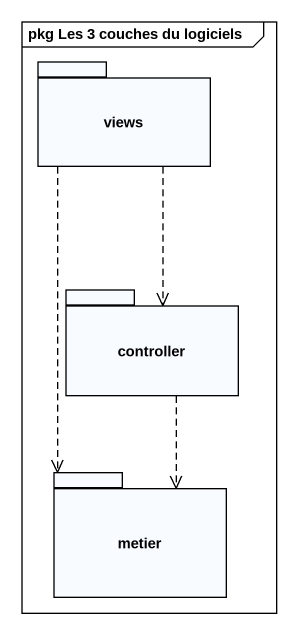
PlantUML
@startuml
mainframe pkg Les 3 couches du logiciels
package views {
}
package controller {
}
package metier {
}
views ..> controller
views ..> metier
controller ..> metier
@enduml
